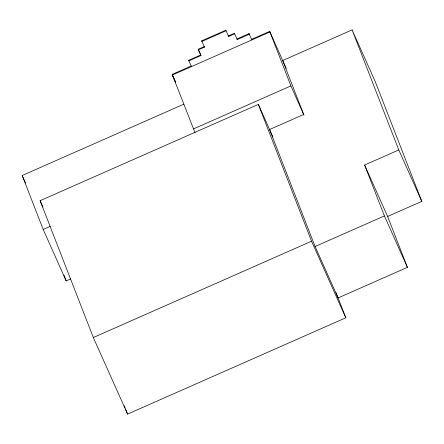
<?xml version="1.0" encoding="UTF-8"?>
<svg xmlns="http://www.w3.org/2000/svg" width="444" height="444" viewBox="0 0 444 444"><rect width="100%" height="100%" fill="white"/><g stroke="black" fill="none" stroke-linecap="round" stroke-linejoin="round"><path stroke-width="0.67" d="M225.813 30.209L226.04 30.797L201.898 41.453L201.67 40.87L225.813 30.209L228.599 36.508L234.632 33.844L234.404 33.261L228.371 35.925L228.599 36.508M198.191 49.245L204.229 46.581L204.456 47.164L198.418 49.828L200.977 55.544L188.905 60.872L188.678 60.29L200.749 54.962L198.191 49.245L198.418 49.828M249.034 33.65L236.963 38.978L237.19 39.56L249.256 34.232L249.034 33.65L251.815 39.949L251.587 39.361L269.691 31.374L284.909 65.468M195.044 132.689L172.167 74.42L191.236 66.001L191.464 66.583L188.678 60.29M269.919 31.957L172.394 75.003L174.342 79.365M70.624 278.926L66.184 280.886L43.179 229.454L22.2 175.508L183.91 104.135M352.109 29.892L282.7 60.528L303.679 114.474L269.586 129.52L315.085 246.514L338.095 297.946L407.409 267.349L387.623 216.461L364.613 165.035L398.795 149.944L352.109 29.892L375.113 81.324L421.8 201.376L387.623 216.461M193.373 128.949L290.898 85.903L269.691 31.374M336.019 292.613L345.809 317.782L127.578 414.108L93.329 337.534L40.115 200.699L258.341 104.379L272.955 137.052M43.179 229.454L50.155 226.379M93.329 337.534L311.555 241.209L258.341 104.379M315.085 246.514L384.404 215.923L364.613 165.035M398.795 149.944L421.8 201.376M384.404 215.923L407.409 267.349M285.464 66.705L286.291 68.559M290.898 85.903L304.007 115.201M234.404 33.261L237.19 39.56M311.555 241.209L345.809 317.782M201.67 40.87L204.456 47.164M172.167 74.42L175.23 81.274M174.903 80.614L175.741 82.484M40.115 200.699L42.946 207.032M22.2 175.508L25.569 183.033M285.031 65.657L285.259 66.239M200.749 54.962L200.977 55.544M124.314 405.716L125.069 407.653M125.574 408.941L127.578 414.108M63.936 275.108L66.184 280.886"/></g></svg>
